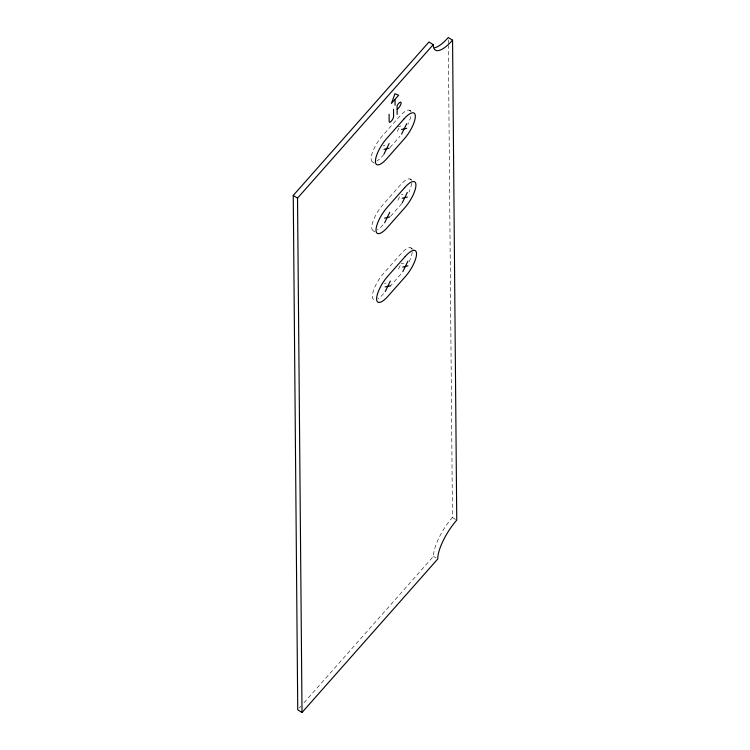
<?xml version="1.0" encoding="UTF-8"?>
<svg xmlns="http://www.w3.org/2000/svg" width="750" height="750" viewBox="0 0 750 750"><rect width="100%" height="100%" fill="white"/><g stroke="black" fill="none" stroke-linecap="round" stroke-linejoin="round"><path stroke-width="0.56" stroke-dasharray="3.75 2.81" d="M397.322 131.447L399.881 126.216M397.922 200.231L399.966 196.041M398.522 269.006L400.566 264.825M383.934 154.388L382.406 156.113A18.666 6.066 -57.9 0 1 376.8 161.091M390.038 147.478L399.966 136.247M390.637 216.253L400.566 205.031A18.666 6.066 -57.9 0 0 402.028 203.297M389.709 286.762L401.166 273.806M299.288 708.066L300.844 706.312M303.947 702.797L433.463 556.341A32.006 10.397 -57.9 0 1 452.475 517.472L448.359 45.694M397.284 126.816L402.478 125.616M383.184 145.875L384.919 145.481M401.344 194.794L403.078 194.4M401.081 263.775L403.678 263.175M384.384 283.444L386.119 283.041M409.519 110.259L411.225 111.328M410.119 179.034L411.825 180.113M372.675 162.037L374.391 163.116M410.719 247.819L413.278 249.431M373.275 230.822L374.991 231.891M452.475 517.472L455.897 519.619M433.463 556.341L436.031 557.944M448.312 39.844L448.35 44.522M410.7 116.606A18.666 6.066 -57.9 0 1 407.85 124.369M410.653 111.413A18.666 6.066 -57.9 0 0 399.797 116.184L382.228 136.05A18.666 6.066 -57.9 0 0 371.953 153.919A18.666 6.066 -57.9 0 0 374.475 162.112M412.219 252.056A18.666 6.066 -57.9 0 1 409.05 261.938M411.853 248.972A18.666 6.066 -57.9 0 0 400.997 253.744L383.428 273.609A18.666 6.066 -57.9 0 0 373.884 299.606M383.606 293.672A18.666 6.066 -57.9 0 1 378 298.65M411.619 183.281A18.666 6.066 -57.9 0 1 408.938 192.112M411.253 180.197A18.666 6.066 -57.9 0 0 400.397 184.969L382.828 204.834A18.666 6.066 -57.9 0 0 372.553 222.703A18.666 6.066 -57.9 0 0 375.075 230.887M383.006 224.887A18.666 6.066 -57.9 0 1 377.4 229.866"/><path stroke-width="1.12" d="M384.028 153.994L389.147 143.531M401.597 134.128L406.716 123.666M384.628 222.778L389.747 212.316M402.197 202.912L407.316 192.45M385.228 291.553L390.347 281.091M402.797 271.697L407.916 261.234M293.25 195.45L428.981 41.972L433.247 44.653A32.006 10.397 -57.9 0 0 452.559 40.181L456.75 520.153A32.006 10.397 -57.9 0 0 437.738 559.022L302.016 712.5L297.741 709.819L293.25 195.45L297.525 198.141L302.016 712.5M297.525 198.141L433.247 44.653M394.772 99.638L391.406 103.434L394.978 93.722L398.644 95.259L395.025 99.347L395.072 105.188M397.359 109.388L398.672 107.897A4.116 1.341 -57.9 0 0 401.119 102.9A4.116 1.341 -57.9 0 0 398.634 103.481L398.259 103.903A1.997 0.647 -57.9 0 0 397.069 106.331L397.144 114.422M401.55 129.506L406.753 128.297M383.991 149.362L389.184 148.162M402.15 198.281L407.353 197.081M384.591 218.147L389.784 216.938M402.75 267.066L407.953 265.856M385.191 286.922L390.384 285.722M452.559 40.181L448.284 37.5A32.006 10.397 -57.9 0 1 434.691 47.784M393.516 109.266L393.581 116.559A3.694 1.2 -57.9 0 1 391.388 121.041A3.694 1.2 -57.9 0 1 389.156 121.556L389.091 114.262M404.062 118.866L386.503 138.731A18.666 6.066 -57.9 0 0 375.413 161.4A18.666 6.066 -57.9 0 0 386.672 158.794L404.241 138.928A18.666 6.066 -57.9 0 0 415.331 116.259A18.666 6.066 -57.9 0 0 404.062 118.866M404.662 187.65L387.103 207.516A18.666 6.066 -57.9 0 0 376.012 230.184A18.666 6.066 -57.9 0 0 387.272 227.578L404.841 207.713A18.666 6.066 -57.9 0 0 415.931 185.044A18.666 6.066 -57.9 0 0 404.662 187.65M405.262 256.434L387.703 276.291A18.666 6.066 -57.9 0 0 376.613 298.959A18.666 6.066 -57.9 0 0 387.872 296.353L405.441 276.488A18.666 6.066 -57.9 0 0 416.531 253.819A18.666 6.066 -57.9 0 0 405.262 256.434"/></g></svg>
